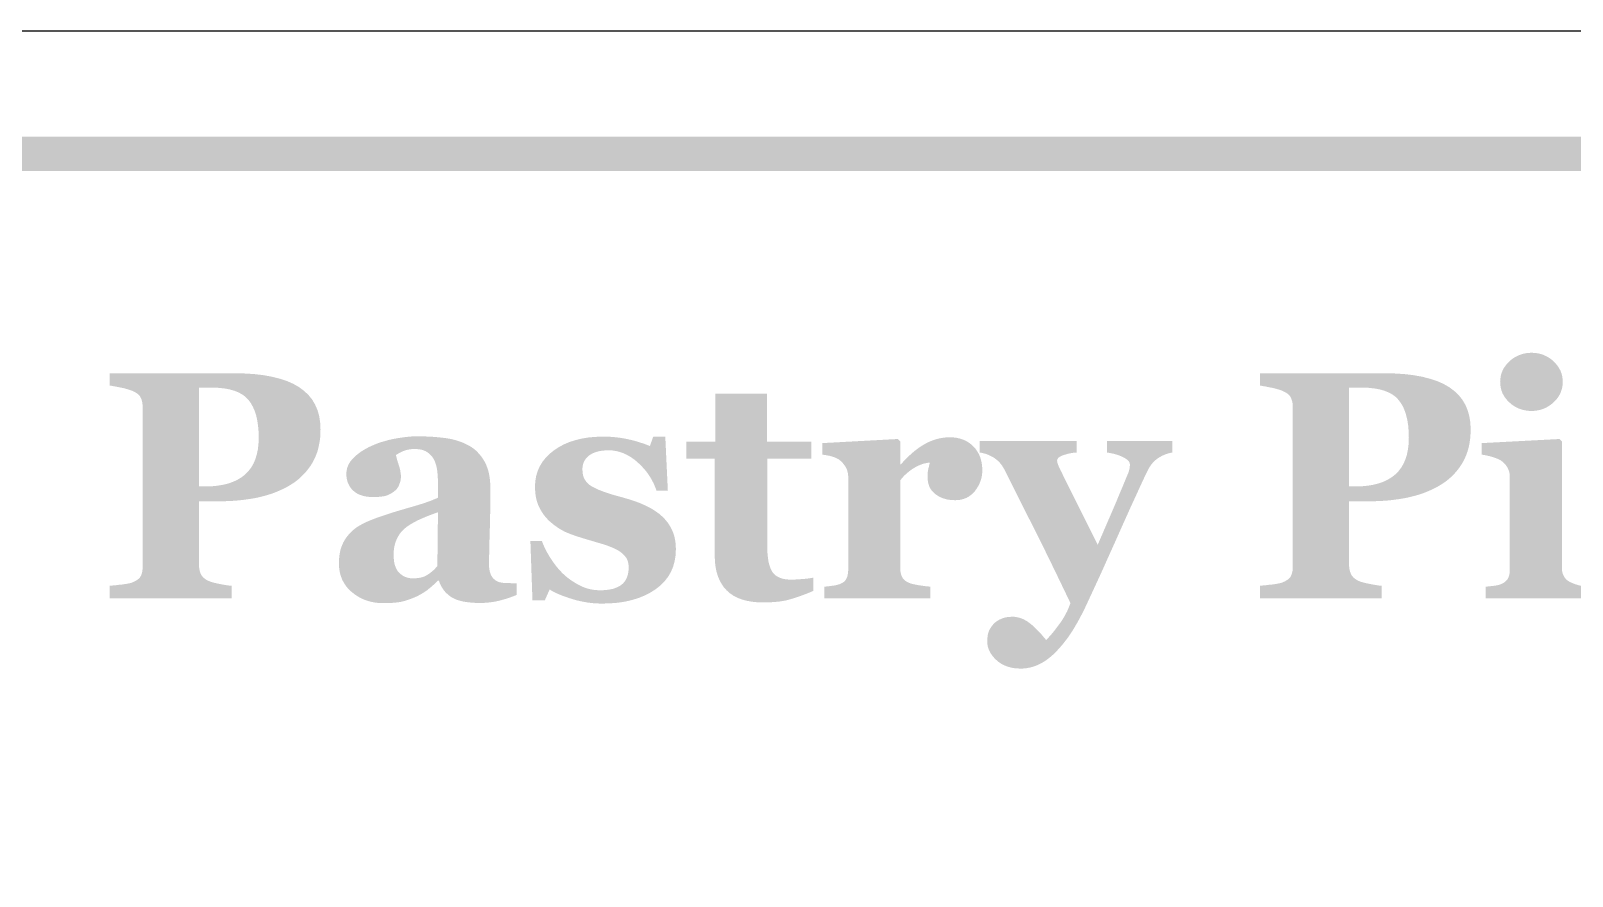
# Model space of a CAD drawing. Header units: millimetres. Extents: x 6 to 126, y 130 to 351.
# Drawn here: x 22.98 to 41.02, y 272.15 to 282.04 of the extents above; entities that cross this region are included whole.
import ezdxf

# ---------------------------------------------------------------- set-up
doc = ezdxf.new("R2010")
doc.units = ezdxf.units.MM
doc.layers.add('CUT', color=1, linetype='Continuous')
doc.layers.add('RASTER', color=7, linetype='Continuous')

msp = doc.modelspace()

# ---------------------------------------------------------------- hatches: boundary and pattern name
at = {"layer": 'RASTER'}
h = msp.add_hatch(color=7, dxfattribs=at)
h.paths.add_polyline_path([(7.2, 278.6), (7.234, 279.116), (7.337, 279.563), (7.509, 279.941), (7.75, 280.25), (8.059, 280.491), (8.438, 280.663), (8.884, 280.766), (9.4, 280.8), (65.489, 280.8), (66.005, 280.766), (66.452, 280.663), (66.83, 280.491), (67.139, 280.25), (67.38, 279.941), (67.552, 279.563), (67.655, 279.116), (67.689, 278.6), (67.689, 243.6), (67.655, 243.084), (67.552, 242.638), (67.38, 242.259), (67.139, 241.95), (66.83, 241.709), (66.452, 241.538), (66.005, 241.434), (65.489, 241.4), (9.4, 241.4), (8.884, 241.434), (8.438, 241.538), (8.059, 241.709), (7.75, 241.95), (7.509, 242.259), (7.337, 242.638), (7.234, 243.084), (7.2, 243.6)])
h.paths.add_polyline_path([(7.6, 278.6), (7.6, 243.6), (7.628, 243.178), (7.712, 242.813), (7.853, 242.503), (8.05, 242.25), (8.303, 242.053), (8.612, 241.913), (8.978, 241.828), (9.4, 241.8), (65.489, 241.8), (65.911, 241.828), (66.277, 241.913), (66.586, 242.053), (66.839, 242.25), (67.036, 242.503), (67.177, 242.813), (67.261, 243.178), (67.289, 243.6), (67.289, 278.6), (67.261, 279.022), (67.177, 279.388), (67.036, 279.697), (66.839, 279.95), (66.586, 280.147), (66.277, 280.288), (65.911, 280.372), (65.489, 280.4), (9.4, 280.4), (8.978, 280.372), (8.612, 280.288), (8.303, 280.147), (8.05, 279.95), (7.853, 279.697), (7.712, 279.388), (7.628, 279.022), (7.6, 278.6)], flags=0)
h = msp.add_hatch(color=7, dxfattribs=at)
h.paths.add_polyline_path([(41.182, 275.4), (40.009, 275.4), (40.009, 275.535), (40.021, 275.536), (40.033, 275.537), (40.045, 275.538), (40.057, 275.54), (40.069, 275.541), (40.08, 275.542), (40.092, 275.543), (40.104, 275.545), (40.115, 275.546), (40.126, 275.548), (40.137, 275.55), (40.147, 275.552), (40.156, 275.555), (40.166, 275.557), (40.175, 275.56), (40.183, 275.563), (40.198, 275.569), (40.211, 275.576), (40.223, 275.583), (40.234, 275.59), (40.244, 275.599), (40.253, 275.608), (40.26, 275.617), (40.267, 275.627), (40.273, 275.638), (40.277, 275.65), (40.282, 275.662), (40.285, 275.676), (40.288, 275.69), (40.289, 275.705), (40.291, 275.721), (40.291, 275.738), (40.291, 276.818), (40.291, 276.834), (40.289, 276.849), (40.287, 276.864), (40.284, 276.879), (40.279, 276.893), (40.274, 276.906), (40.268, 276.919), (40.261, 276.932), (40.254, 276.944), (40.246, 276.955), (40.237, 276.966), (40.228, 276.976), (40.218, 276.986), (40.208, 276.994), (40.198, 277.003), (40.187, 277.011), (40.178, 277.016), (40.168, 277.022), (40.157, 277.027), (40.145, 277.032), (40.132, 277.038), (40.118, 277.043), (40.102, 277.048), (40.086, 277.053), (40.069, 277.058), (40.053, 277.063), (40.037, 277.066), (40.021, 277.07), (40.006, 277.073), (39.991, 277.075), (39.977, 277.078), (39.963, 277.079), (39.963, 277.215), (40.872, 277.263), (40.9, 277.235), (40.9, 275.762), (40.9, 275.746), (40.901, 275.731), (40.903, 275.716), (40.907, 275.702), (40.91, 275.688), (40.915, 275.675), (40.921, 275.663), (40.927, 275.651), (40.935, 275.64), (40.943, 275.63), (40.952, 275.621), (40.961, 275.612), (40.972, 275.604), (40.983, 275.596), (40.995, 275.59), (41.007, 275.584), (41.017, 275.58), (41.026, 275.576), (41.036, 275.572), (41.046, 275.568), (41.056, 275.564), (41.067, 275.561), (41.078, 275.557), (41.089, 275.554), (41.1, 275.551), (41.111, 275.548), (41.123, 275.545), (41.134, 275.543), (41.146, 275.541), (41.158, 275.539), (41.17, 275.537), (41.182, 275.535)])
h.paths.add_polyline_path([(40.911, 277.931), (40.909, 277.896), (40.904, 277.863), (40.895, 277.831), (40.884, 277.8), (40.868, 277.771), (40.85, 277.743), (40.828, 277.716), (40.802, 277.691), (40.774, 277.667), (40.745, 277.647), (40.715, 277.63), (40.684, 277.616), (40.651, 277.605), (40.617, 277.598), (40.582, 277.593), (40.545, 277.591), (40.508, 277.593), (40.473, 277.598), (40.438, 277.605), (40.405, 277.616), (40.374, 277.63), (40.343, 277.647), (40.314, 277.667), (40.286, 277.691), (40.261, 277.716), (40.239, 277.743), (40.22, 277.771), (40.205, 277.8), (40.193, 277.831), (40.185, 277.863), (40.18, 277.896), (40.178, 277.931), (40.18, 277.965), (40.185, 277.999), (40.193, 278.031), (40.205, 278.062), (40.22, 278.091), (40.239, 278.119), (40.261, 278.146), (40.286, 278.172), (40.314, 278.196), (40.343, 278.216), (40.374, 278.233), (40.405, 278.247), (40.438, 278.258), (40.473, 278.266), (40.508, 278.271), (40.545, 278.272), (40.582, 278.271), (40.618, 278.266), (40.652, 278.258), (40.685, 278.247), (40.716, 278.233), (40.747, 278.216), (40.776, 278.196), (40.803, 278.172), (40.828, 278.146), (40.85, 278.119), (40.869, 278.091), (40.884, 278.062), (40.896, 278.031), (40.904, 277.999), (40.909, 277.965), (40.911, 277.931)])
h = msp.add_hatch(color=7, dxfattribs=at)
h.paths.add_polyline_path([(26.369, 277.374), (26.368, 277.32), (26.364, 277.267), (26.356, 277.216), (26.346, 277.167), (26.334, 277.12), (26.318, 277.075), (26.299, 277.032), (26.278, 276.991), (26.254, 276.952), (26.227, 276.915), (26.199, 276.879), (26.168, 276.846), (26.136, 276.814), (26.101, 276.784), (26.064, 276.756), (26.024, 276.73), (25.982, 276.705), (25.938, 276.682), (25.892, 276.661), (25.845, 276.641), (25.797, 276.623), (25.747, 276.607), (25.696, 276.593), (25.643, 276.58), (25.589, 276.569), (25.533, 276.56), (25.475, 276.552), (25.415, 276.545), (25.354, 276.54), (25.292, 276.537), (25.227, 276.534), (25.161, 276.534), (24.946, 276.534), (24.946, 275.793), (24.947, 275.777), (24.948, 275.761), (24.95, 275.746), (24.953, 275.731), (24.956, 275.717), (24.96, 275.703), (24.965, 275.69), (24.971, 275.677), (24.978, 275.665), (24.987, 275.654), (24.996, 275.643), (25.008, 275.633), (25.02, 275.624), (25.034, 275.615), (25.05, 275.606), (25.067, 275.599), (25.077, 275.595), (25.088, 275.591), (25.101, 275.587), (25.116, 275.583), (25.131, 275.579), (25.149, 275.575), (25.167, 275.571), (25.187, 275.567), (25.208, 275.563), (25.228, 275.559), (25.246, 275.556), (25.264, 275.553), (25.282, 275.55), (25.298, 275.548), (25.314, 275.546), (25.328, 275.545), (25.328, 275.4), (23.902, 275.4), (23.902, 275.545), (23.916, 275.546), (23.931, 275.548), (23.947, 275.55), (23.964, 275.551), (23.983, 275.553), (24.002, 275.556), (24.023, 275.558), (24.045, 275.56), (24.066, 275.563), (24.086, 275.566), (24.104, 275.569), (24.12, 275.572), (24.135, 275.575), (24.148, 275.578), (24.159, 275.582), (24.169, 275.586), (24.186, 275.593), (24.202, 275.601), (24.216, 275.61), (24.229, 275.618), (24.24, 275.628), (24.25, 275.637), (24.258, 275.647), (24.264, 275.658), (24.27, 275.669), (24.275, 275.681), (24.279, 275.695), (24.282, 275.709), (24.284, 275.724), (24.286, 275.741), (24.287, 275.758), (24.288, 275.777), (24.288, 277.634), (24.287, 277.65), (24.286, 277.665), (24.284, 277.68), (24.282, 277.695), (24.279, 277.708), (24.275, 277.721), (24.271, 277.734), (24.265, 277.746), (24.259, 277.758), (24.251, 277.769), (24.241, 277.78), (24.23, 277.79), (24.217, 277.799), (24.203, 277.808), (24.187, 277.817), (24.169, 277.825), (24.155, 277.831), (24.141, 277.836), (24.125, 277.841), (24.108, 277.846), (24.09, 277.851), (24.072, 277.856), (24.052, 277.861), (24.031, 277.865), (24.01, 277.869), (23.99, 277.873), (23.972, 277.877), (23.955, 277.88), (23.94, 277.882), (23.926, 277.885), (23.913, 277.887), (23.902, 277.888), (23.902, 278.033), (25.354, 278.033), (25.478, 278.03), (25.593, 278.023), (25.701, 278.01), (25.8, 277.992), (25.892, 277.969), (25.975, 277.942), (26.05, 277.909), (26.117, 277.871), (26.176, 277.827), (26.227, 277.779), (26.271, 277.725), (26.306, 277.665), (26.334, 277.601), (26.354, 277.53), (26.365, 277.455), (26.369, 277.374)])
h.paths.add_polyline_path([(25.646, 277.28), (25.644, 277.351), (25.638, 277.418), (25.629, 277.481), (25.616, 277.538), (25.599, 277.591), (25.578, 277.639), (25.554, 277.682), (25.526, 277.72), (25.493, 277.754), (25.455, 277.783), (25.41, 277.808), (25.36, 277.828), (25.304, 277.844), (25.242, 277.855), (25.174, 277.862), (25.1, 277.864), (24.946, 277.864), (24.946, 276.708), (25.024, 276.708), (25.098, 276.71), (25.167, 276.717), (25.232, 276.728), (25.292, 276.743), (25.348, 276.763), (25.399, 276.787), (25.445, 276.815), (25.487, 276.848), (25.524, 276.886), (25.557, 276.928), (25.584, 276.975), (25.606, 277.026), (25.623, 277.082), (25.636, 277.143), (25.643, 277.209), (25.646, 277.28)], flags=0)
h = msp.add_hatch(color=7, dxfattribs=at)
h.paths.add_polyline_path([(39.833, 277.374), (39.831, 277.32), (39.827, 277.267), (39.82, 277.216), (39.81, 277.167), (39.797, 277.12), (39.781, 277.075), (39.762, 277.032), (39.741, 276.991), (39.717, 276.952), (39.691, 276.915), (39.662, 276.879), (39.632, 276.846), (39.599, 276.814), (39.564, 276.784), (39.527, 276.756), (39.488, 276.73), (39.445, 276.705), (39.401, 276.682), (39.356, 276.661), (39.309, 276.641), (39.26, 276.623), (39.21, 276.607), (39.159, 276.593), (39.106, 276.58), (39.052, 276.569), (38.996, 276.56), (38.938, 276.552), (38.879, 276.545), (38.818, 276.54), (38.755, 276.537), (38.691, 276.534), (38.625, 276.534), (38.41, 276.534), (38.41, 275.793), (38.41, 275.777), (38.411, 275.761), (38.413, 275.746), (38.416, 275.731), (38.419, 275.717), (38.424, 275.703), (38.429, 275.69), (38.435, 275.677), (38.442, 275.665), (38.45, 275.654), (38.46, 275.643), (38.471, 275.633), (38.484, 275.624), (38.498, 275.615), (38.513, 275.606), (38.53, 275.599), (38.54, 275.595), (38.552, 275.591), (38.565, 275.587), (38.579, 275.583), (38.595, 275.579), (38.612, 275.575), (38.631, 275.571), (38.651, 275.567), (38.671, 275.563), (38.691, 275.559), (38.71, 275.556), (38.728, 275.553), (38.745, 275.55), (38.761, 275.548), (38.777, 275.546), (38.792, 275.545), (38.792, 275.4), (37.365, 275.4), (37.365, 275.545), (37.379, 275.546), (37.394, 275.548), (37.41, 275.55), (37.428, 275.551), (37.446, 275.553), (37.465, 275.556), (37.486, 275.558), (37.508, 275.56), (37.529, 275.563), (37.549, 275.566), (37.567, 275.569), (37.583, 275.572), (37.598, 275.575), (37.611, 275.578), (37.622, 275.582), (37.632, 275.586), (37.649, 275.593), (37.665, 275.601), (37.679, 275.61), (37.692, 275.618), (37.703, 275.628), (37.713, 275.637), (37.721, 275.647), (37.728, 275.658), (37.733, 275.669), (37.738, 275.681), (37.742, 275.695), (37.745, 275.709), (37.748, 275.724), (37.749, 275.741), (37.75, 275.758), (37.751, 275.777), (37.751, 277.634), (37.751, 277.65), (37.749, 277.665), (37.748, 277.68), (37.745, 277.695), (37.742, 277.708), (37.738, 277.721), (37.734, 277.734), (37.729, 277.746), (37.722, 277.758), (37.714, 277.769), (37.705, 277.78), (37.693, 277.79), (37.68, 277.799), (37.666, 277.808), (37.65, 277.817), (37.632, 277.825), (37.619, 277.831), (37.604, 277.836), (37.588, 277.841), (37.572, 277.846), (37.554, 277.851), (37.535, 277.856), (37.515, 277.861), (37.494, 277.865), (37.473, 277.869), (37.453, 277.873), (37.435, 277.877), (37.418, 277.88), (37.403, 277.882), (37.389, 277.885), (37.376, 277.887), (37.365, 277.888), (37.365, 278.033), (38.818, 278.033), (38.941, 278.03), (39.057, 278.023), (39.164, 278.01), (39.264, 277.992), (39.355, 277.969), (39.438, 277.942), (39.513, 277.909), (39.58, 277.871), (39.639, 277.827), (39.691, 277.779), (39.734, 277.725), (39.77, 277.665), (39.797, 277.601), (39.817, 277.53), (39.829, 277.455), (39.833, 277.374)])
h.paths.add_polyline_path([(39.109, 277.28), (39.107, 277.351), (39.102, 277.418), (39.092, 277.481), (39.079, 277.538), (39.062, 277.591), (39.042, 277.639), (39.017, 277.682), (38.989, 277.72), (38.957, 277.754), (38.918, 277.783), (38.873, 277.808), (38.823, 277.828), (38.767, 277.844), (38.705, 277.855), (38.637, 277.862), (38.564, 277.864), (38.41, 277.864), (38.41, 276.708), (38.487, 276.708), (38.561, 276.71), (38.631, 276.717), (38.695, 276.728), (38.755, 276.743), (38.811, 276.763), (38.862, 276.787), (38.908, 276.815), (38.95, 276.848), (38.988, 276.886), (39.02, 276.928), (39.047, 276.975), (39.069, 277.026), (39.087, 277.082), (39.099, 277.143), (39.107, 277.209), (39.109, 277.28)], flags=0)
for points in [[(32.138, 275.485), (32.108, 275.473), (32.078, 275.46), (32.047, 275.448), (32.015, 275.436), (31.983, 275.424), (31.951, 275.413), (31.917, 275.402), (31.884, 275.392), (31.849, 275.382), (31.812, 275.373), (31.774, 275.366), (31.734, 275.36), (31.691, 275.356), (31.647, 275.353), (31.601, 275.351), (31.554, 275.35), (31.484, 275.352), (31.418, 275.359), (31.358, 275.37), (31.301, 275.385), (31.25, 275.405), (31.203, 275.429), (31.161, 275.458), (31.124, 275.491), (31.091, 275.528), (31.063, 275.569), (31.039, 275.614), (31.019, 275.662), (31.004, 275.714), (30.993, 275.77), (30.986, 275.83), (30.984, 275.894), (30.984, 277.033), (30.65, 277.033), (30.65, 277.233), (30.991, 277.233), (30.991, 277.795), (31.594, 277.795), (31.594, 277.233), (32.114, 277.233), (32.114, 277.033), (31.598, 277.033), (31.598, 276.016), (31.599, 275.964), (31.602, 275.915), (31.607, 275.871), (31.613, 275.83), (31.622, 275.794), (31.632, 275.761), (31.644, 275.733), (31.658, 275.708), (31.675, 275.687), (31.695, 275.668), (31.717, 275.653), (31.743, 275.64), (31.771, 275.63), (31.803, 275.623), (31.837, 275.619), (31.875, 275.617), (31.888, 275.617), (31.902, 275.618), (31.918, 275.618), (31.934, 275.619), (31.952, 275.62), (31.972, 275.621), (31.992, 275.623), (32.014, 275.625), (32.035, 275.626), (32.055, 275.628), (32.073, 275.63), (32.089, 275.632), (32.104, 275.635), (32.117, 275.637), (32.128, 275.639), (32.138, 275.641)], [(29.668, 275.337), (29.624, 275.338), (29.579, 275.34), (29.535, 275.344), (29.491, 275.35), (29.447, 275.358), (29.403, 275.367), (29.36, 275.377), (29.317, 275.39), (29.275, 275.403), (29.236, 275.417), (29.199, 275.43), (29.164, 275.444), (29.132, 275.458), (29.103, 275.473), (29.075, 275.487), (29.051, 275.502), (28.995, 275.376), (28.85, 275.376), (28.826, 276.068), (28.961, 276.068), (28.969, 276.047), (28.978, 276.025), (28.988, 276.002), (28.999, 275.979), (29.011, 275.955), (29.024, 275.931), (29.039, 275.906), (29.054, 275.88), (29.071, 275.854), (29.088, 275.829), (29.106, 275.804), (29.124, 275.78), (29.143, 275.757), (29.162, 275.734), (29.182, 275.713), (29.203, 275.691), (29.225, 275.671), (29.248, 275.651), (29.272, 275.632), (29.296, 275.614), (29.322, 275.597), (29.348, 275.581), (29.374, 275.565), (29.402, 275.55), (29.43, 275.537), (29.459, 275.525), (29.489, 275.515), (29.518, 275.507), (29.549, 275.501), (29.579, 275.496), (29.611, 275.494), (29.642, 275.493), (29.683, 275.494), (29.721, 275.497), (29.757, 275.502), (29.79, 275.509), (29.82, 275.519), (29.847, 275.53), (29.872, 275.543), (29.894, 275.559), (29.913, 275.576), (29.93, 275.596), (29.944, 275.618), (29.956, 275.642), (29.965, 275.669), (29.971, 275.698), (29.975, 275.729), (29.976, 275.762), (29.976, 275.78), (29.974, 275.797), (29.971, 275.814), (29.967, 275.83), (29.962, 275.844), (29.956, 275.859), (29.948, 275.872), (29.939, 275.884), (29.93, 275.896), (29.919, 275.908), (29.908, 275.919), (29.895, 275.929), (29.882, 275.94), (29.868, 275.949), (29.853, 275.959), (29.837, 275.968), (29.819, 275.977), (29.8, 275.986), (29.781, 275.994), (29.761, 276.002), (29.741, 276.01), (29.721, 276.017), (29.7, 276.024), (29.679, 276.031), (29.656, 276.038), (29.633, 276.045), (29.608, 276.052), (29.582, 276.06), (29.555, 276.068), (29.527, 276.076), (29.497, 276.085), (29.466, 276.094), (29.435, 276.103), (29.405, 276.113), (29.377, 276.122), (29.349, 276.131), (29.323, 276.141), (29.297, 276.15), (29.273, 276.16), (29.25, 276.169), (29.227, 276.179), (29.205, 276.191), (29.182, 276.204), (29.158, 276.218), (29.135, 276.234), (29.111, 276.251), (29.088, 276.269), (29.064, 276.289), (29.043, 276.307), (29.024, 276.327), (29.006, 276.347), (28.988, 276.369), (28.972, 276.391), (28.957, 276.414), (28.943, 276.438), (28.93, 276.463), (28.918, 276.489), (28.908, 276.517), (28.899, 276.545), (28.892, 276.575), (28.887, 276.606), (28.883, 276.638), (28.881, 276.672), (28.88, 276.706), (28.883, 276.77), (28.894, 276.831), (28.911, 276.888), (28.935, 276.943), (28.966, 276.994), (29.004, 277.042), (29.048, 277.087), (29.1, 277.129), (29.157, 277.167), (29.218, 277.2), (29.284, 277.228), (29.354, 277.25), (29.428, 277.268), (29.506, 277.281), (29.589, 277.288), (29.676, 277.291), (29.718, 277.29), (29.759, 277.289), (29.799, 277.286), (29.838, 277.282), (29.876, 277.277), (29.914, 277.271), (29.951, 277.264), (29.987, 277.256), (30.021, 277.248), (30.055, 277.239), (30.087, 277.23), (30.117, 277.22), (30.146, 277.211), (30.174, 277.201), (30.2, 277.191), (30.225, 277.181), (30.264, 277.291), (30.405, 277.291), (30.435, 276.658), (30.303, 276.658), (30.285, 276.705), (30.265, 276.751), (30.241, 276.795), (30.215, 276.838), (30.186, 276.879), (30.153, 276.918), (30.118, 276.955), (30.08, 276.991), (30.041, 277.024), (30, 277.052), (29.959, 277.076), (29.917, 277.096), (29.874, 277.111), (29.83, 277.122), (29.786, 277.129), (29.741, 277.131), (29.706, 277.13), (29.673, 277.127), (29.642, 277.123), (29.613, 277.116), (29.586, 277.108), (29.561, 277.098), (29.538, 277.086), (29.516, 277.072), (29.497, 277.056), (29.481, 277.039), (29.467, 277.021), (29.455, 277.001), (29.446, 276.979), (29.44, 276.957), (29.436, 276.932), (29.435, 276.907), (29.437, 276.873), (29.442, 276.841), (29.451, 276.812), (29.465, 276.785), (29.481, 276.761), (29.502, 276.739), (29.526, 276.72), (29.554, 276.703), (29.586, 276.687), (29.62, 276.671), (29.658, 276.656), (29.698, 276.641), (29.741, 276.627), (29.788, 276.612), (29.837, 276.598), (29.889, 276.584), (29.969, 276.561), (30.044, 276.537), (30.113, 276.511), (30.177, 276.483), (30.235, 276.453), (30.287, 276.421), (30.334, 276.387), (30.375, 276.351), (30.411, 276.313), (30.443, 276.272), (30.469, 276.229), (30.491, 276.183), (30.508, 276.135), (30.52, 276.084), (30.527, 276.031), (30.529, 275.975), (30.526, 275.901), (30.514, 275.832), (30.496, 275.766), (30.47, 275.705), (30.436, 275.648), (30.395, 275.596), (30.347, 275.548), (30.291, 275.504), (30.229, 275.465), (30.163, 275.431), (30.092, 275.402), (30.016, 275.379), (29.936, 275.36), (29.851, 275.347), (29.762, 275.34), (29.668, 275.337)], [(34.116, 276.901), (34.115, 276.866), (34.111, 276.833), (34.104, 276.8), (34.094, 276.769), (34.082, 276.738), (34.067, 276.709), (34.049, 276.681), (34.029, 276.653), (34.006, 276.628), (33.982, 276.607), (33.956, 276.588), (33.928, 276.573), (33.898, 276.562), (33.867, 276.553), (33.834, 276.548), (33.799, 276.547), (33.765, 276.548), (33.734, 276.551), (33.703, 276.556), (33.674, 276.564), (33.646, 276.573), (33.619, 276.585), (33.594, 276.599), (33.57, 276.615), (33.548, 276.634), (33.529, 276.654), (33.512, 276.676), (33.499, 276.7), (33.489, 276.727), (33.482, 276.755), (33.477, 276.785), (33.476, 276.818), (33.476, 276.833), (33.476, 276.848), (33.477, 276.862), (33.478, 276.875), (33.479, 276.888), (33.481, 276.899), (33.483, 276.909), (33.485, 276.919), (33.487, 276.928), (33.49, 276.937), (33.492, 276.945), (33.494, 276.954), (33.496, 276.962), (33.498, 276.97), (33.5, 276.978), (33.502, 276.986), (33.48, 276.985), (33.459, 276.981), (33.437, 276.976), (33.414, 276.97), (33.392, 276.961), (33.369, 276.952), (33.345, 276.94), (33.322, 276.927), (33.299, 276.913), (33.276, 276.897), (33.254, 276.88), (33.233, 276.862), (33.212, 276.843), (33.192, 276.823), (33.173, 276.801), (33.155, 276.779), (33.155, 275.76), (33.155, 275.744), (33.156, 275.729), (33.158, 275.714), (33.16, 275.701), (33.163, 275.687), (33.166, 275.675), (33.17, 275.663), (33.175, 275.652), (33.181, 275.642), (33.187, 275.632), (33.194, 275.623), (33.203, 275.614), (33.212, 275.606), (33.222, 275.599), (33.232, 275.592), (33.244, 275.586), (33.255, 275.581), (33.268, 275.576), (33.282, 275.571), (33.297, 275.567), (33.315, 275.563), (33.334, 275.559), (33.354, 275.555), (33.377, 275.551), (33.399, 275.548), (33.419, 275.545), (33.438, 275.542), (33.456, 275.54), (33.471, 275.539), (33.486, 275.537), (33.498, 275.536), (33.509, 275.535), (33.509, 275.4), (32.268, 275.4), (32.268, 275.535), (32.28, 275.536), (32.291, 275.537), (32.303, 275.539), (32.315, 275.54), (32.326, 275.541), (32.338, 275.543), (32.35, 275.544), (32.362, 275.546), (32.373, 275.547), (32.384, 275.549), (32.395, 275.551), (32.405, 275.553), (32.415, 275.556), (32.425, 275.558), (32.434, 275.561), (32.442, 275.563), (32.457, 275.569), (32.47, 275.575), (32.482, 275.582), (32.492, 275.589), (32.502, 275.597), (32.511, 275.606), (32.518, 275.616), (32.524, 275.626), (32.529, 275.637), (32.534, 275.649), (32.538, 275.662), (32.541, 275.676), (32.543, 275.69), (32.545, 275.705), (32.546, 275.721), (32.546, 275.738), (32.546, 276.818), (32.546, 276.834), (32.544, 276.85), (32.542, 276.866), (32.538, 276.881), (32.534, 276.896), (32.529, 276.91), (32.522, 276.924), (32.515, 276.937), (32.507, 276.95), (32.498, 276.962), (32.489, 276.974), (32.48, 276.985), (32.47, 276.995), (32.46, 277.005), (32.45, 277.013), (32.439, 277.022), (32.43, 277.027), (32.421, 277.032), (32.411, 277.037), (32.401, 277.042), (32.39, 277.047), (32.379, 277.051), (32.367, 277.055), (32.354, 277.059), (32.341, 277.062), (32.328, 277.066), (32.315, 277.069), (32.301, 277.071), (32.286, 277.074), (32.272, 277.076), (32.257, 277.078), (32.242, 277.079), (32.242, 277.215), (33.127, 277.263), (33.155, 277.235), (33.155, 276.966), (33.162, 276.966), (33.195, 277.002), (33.227, 277.036), (33.261, 277.068), (33.294, 277.098), (33.328, 277.127), (33.363, 277.153), (33.398, 277.177), (33.434, 277.199), (33.47, 277.219), (33.507, 277.236), (33.544, 277.25), (33.581, 277.262), (33.619, 277.271), (33.657, 277.278), (33.695, 277.282), (33.734, 277.283), (33.776, 277.282), (33.816, 277.277), (33.854, 277.268), (33.889, 277.257), (33.923, 277.242), (33.955, 277.223), (33.984, 277.202), (34.011, 277.177), (34.036, 277.149), (34.057, 277.119), (34.075, 277.088), (34.09, 277.054), (34.101, 277.019), (34.109, 276.982), (34.114, 276.942), (34.116, 276.901)], [(36.341, 277.105), (36.32, 277.101), (36.299, 277.096), (36.279, 277.09), (36.258, 277.083), (36.238, 277.074), (36.218, 277.065), (36.198, 277.054), (36.178, 277.042), (36.159, 277.029), (36.141, 277.014), (36.123, 276.997), (36.106, 276.978), (36.09, 276.958), (36.075, 276.936), (36.061, 276.912), (36.048, 276.886), (36.007, 276.801), (35.967, 276.715), (35.927, 276.627), (35.886, 276.538), (35.844, 276.447), (35.803, 276.355), (35.761, 276.262), (35.719, 276.167), (35.676, 276.071), (35.632, 275.973), (35.587, 275.873), (35.541, 275.77), (35.494, 275.666), (35.445, 275.56), (35.395, 275.452), (35.344, 275.342), (35.316, 275.282), (35.287, 275.224), (35.259, 275.17), (35.231, 275.119), (35.203, 275.071), (35.176, 275.026), (35.149, 274.984), (35.122, 274.945), (35.095, 274.909), (35.069, 274.875), (35.043, 274.844), (35.017, 274.814), (34.992, 274.787), (34.968, 274.761), (34.943, 274.738), (34.919, 274.717), (34.897, 274.699), (34.875, 274.683), (34.853, 274.667), (34.831, 274.653), (34.809, 274.64), (34.787, 274.629), (34.765, 274.619), (34.743, 274.61), (34.721, 274.602), (34.699, 274.595), (34.677, 274.589), (34.655, 274.585), (34.633, 274.581), (34.611, 274.578), (34.589, 274.577), (34.567, 274.576), (34.524, 274.578), (34.483, 274.582), (34.444, 274.59), (34.408, 274.601), (34.373, 274.615), (34.341, 274.631), (34.31, 274.651), (34.282, 274.675), (34.257, 274.699), (34.235, 274.725), (34.216, 274.752), (34.201, 274.779), (34.189, 274.807), (34.18, 274.836), (34.175, 274.865), (34.174, 274.895), (34.174, 274.908), (34.174, 274.921), (34.175, 274.933), (34.177, 274.945), (34.178, 274.957), (34.18, 274.969), (34.183, 274.981), (34.186, 274.992), (34.189, 275.003), (34.193, 275.014), (34.198, 275.026), (34.204, 275.037), (34.211, 275.049), (34.219, 275.061), (34.227, 275.073), (34.237, 275.085), (34.245, 275.095), (34.253, 275.104), (34.263, 275.113), (34.274, 275.122), (34.286, 275.131), (34.299, 275.139), (34.313, 275.147), (34.328, 275.154), (34.344, 275.161), (34.361, 275.167), (34.377, 275.172), (34.395, 275.176), (34.412, 275.179), (34.431, 275.181), (34.449, 275.182), (34.469, 275.183), (34.494, 275.182), (34.52, 275.178), (34.545, 275.173), (34.57, 275.165), (34.595, 275.155), (34.619, 275.142), (34.643, 275.128), (34.667, 275.111), (34.691, 275.092), (34.715, 275.071), (34.739, 275.048), (34.764, 275.024), (34.788, 274.998), (34.813, 274.971), (34.838, 274.941), (34.864, 274.91), (34.879, 274.926), (34.896, 274.945), (34.914, 274.965), (34.932, 274.986), (34.952, 275.01), (34.972, 275.036), (34.993, 275.063), (35.015, 275.093), (35.037, 275.123), (35.057, 275.154), (35.076, 275.185), (35.093, 275.216), (35.109, 275.247), (35.123, 275.279), (35.136, 275.311), (35.148, 275.342), (35.093, 275.457), (35.04, 275.567), (34.989, 275.673), (34.939, 275.776), (34.891, 275.874), (34.845, 275.969), (34.8, 276.06), (34.756, 276.147), (34.713, 276.233), (34.668, 276.322), (34.622, 276.413), (34.575, 276.507), (34.527, 276.603), (34.477, 276.702), (34.426, 276.803), (34.374, 276.907), (34.362, 276.928), (34.349, 276.949), (34.335, 276.968), (34.32, 276.986), (34.304, 277.002), (34.287, 277.018), (34.269, 277.032), (34.25, 277.045), (34.23, 277.057), (34.21, 277.067), (34.19, 277.076), (34.169, 277.085), (34.149, 277.091), (34.127, 277.097), (34.106, 277.102), (34.084, 277.105), (34.084, 277.241), (35.22, 277.241), (35.22, 277.105), (35.204, 277.104), (35.187, 277.103), (35.17, 277.1), (35.152, 277.097), (35.134, 277.093), (35.114, 277.089), (35.095, 277.083), (35.074, 277.077), (35.055, 277.071), (35.038, 277.063), (35.024, 277.056), (35.012, 277.048), (35.003, 277.039), (34.997, 277.03), (34.993, 277.021), (34.992, 277.011), (34.992, 277.007), (34.992, 277.003), (34.993, 276.999), (34.993, 276.995), (34.994, 276.991), (34.995, 276.987), (34.996, 276.982), (34.997, 276.978), (34.999, 276.973), (35.001, 276.968), (35.003, 276.963), (35.005, 276.957), (35.008, 276.95), (35.011, 276.943), (35.014, 276.935), (35.018, 276.927), (35.034, 276.893), (35.053, 276.856), (35.072, 276.815), (35.094, 276.772), (35.117, 276.725), (35.142, 276.675), (35.169, 276.622), (35.197, 276.566), (35.226, 276.507), (35.257, 276.446), (35.289, 276.382), (35.322, 276.315), (35.357, 276.247), (35.392, 276.175), (35.429, 276.102), (35.467, 276.025), (35.495, 276.09), (35.522, 276.152), (35.548, 276.213), (35.573, 276.27), (35.597, 276.326), (35.62, 276.379), (35.642, 276.43), (35.663, 276.479), (35.683, 276.526), (35.703, 276.574), (35.722, 276.621), (35.742, 276.668), (35.762, 276.714), (35.781, 276.761), (35.8, 276.807), (35.819, 276.853), (35.824, 276.864), (35.828, 276.875), (35.831, 276.885), (35.834, 276.894), (35.836, 276.903), (35.838, 276.911), (35.84, 276.919), (35.841, 276.926), (35.841, 276.933), (35.842, 276.938), (35.842, 276.944), (35.843, 276.949), (35.843, 276.953), (35.843, 276.957), (35.843, 276.96), (35.843, 276.962), (35.843, 276.971), (35.841, 276.978), (35.839, 276.986), (35.835, 276.994), (35.831, 277.001), (35.825, 277.008), (35.819, 277.014), (35.811, 277.021), (35.803, 277.027), (35.794, 277.033), (35.785, 277.039), (35.775, 277.044), (35.766, 277.05), (35.755, 277.055), (35.745, 277.06), (35.734, 277.064), (35.722, 277.069), (35.711, 277.073), (35.7, 277.077), (35.688, 277.081), (35.677, 277.084), (35.666, 277.087), (35.656, 277.09), (35.645, 277.092), (35.634, 277.094), (35.624, 277.096), (35.615, 277.098), (35.606, 277.1), (35.597, 277.102), (35.589, 277.103), (35.582, 277.104), (35.574, 277.105), (35.574, 277.241), (36.341, 277.241)]]:
    msp.add_hatch(color=7, dxfattribs=at).paths.add_polyline_path(points)
h = msp.add_hatch(color=7, dxfattribs=at)
h.paths.add_polyline_path([(28.666, 275.439), (28.646, 275.43), (28.624, 275.422), (28.601, 275.413), (28.577, 275.405), (28.553, 275.397), (28.527, 275.389), (28.501, 275.382), (28.474, 275.374), (28.445, 275.367), (28.417, 275.361), (28.388, 275.356), (28.359, 275.352), (28.329, 275.349), (28.299, 275.346), (28.269, 275.345), (28.238, 275.344), (28.183, 275.345), (28.131, 275.349), (28.084, 275.354), (28.04, 275.361), (28, 275.371), (27.963, 275.382), (27.931, 275.396), (27.902, 275.412), (27.876, 275.43), (27.853, 275.45), (27.831, 275.471), (27.812, 275.494), (27.794, 275.52), (27.779, 275.547), (27.766, 275.575), (27.755, 275.606), (27.744, 275.606), (27.729, 275.59), (27.713, 275.576), (27.698, 275.561), (27.682, 275.548), (27.667, 275.534), (27.652, 275.522), (27.637, 275.51), (27.623, 275.498), (27.608, 275.487), (27.593, 275.477), (27.578, 275.467), (27.562, 275.457), (27.546, 275.448), (27.53, 275.439), (27.514, 275.43), (27.498, 275.422), (27.476, 275.412), (27.454, 275.403), (27.433, 275.395), (27.412, 275.387), (27.391, 275.38), (27.37, 275.373), (27.35, 275.367), (27.33, 275.362), (27.308, 275.357), (27.285, 275.353), (27.26, 275.35), (27.233, 275.347), (27.204, 275.345), (27.173, 275.344), (27.139, 275.343), (27.104, 275.342), (27.051, 275.344), (27, 275.35), (26.952, 275.36), (26.905, 275.374), (26.86, 275.392), (26.817, 275.414), (26.776, 275.44), (26.737, 275.47), (26.701, 275.503), (26.67, 275.538), (26.644, 275.577), (26.623, 275.617), (26.606, 275.661), (26.594, 275.707), (26.587, 275.755), (26.585, 275.806), (26.585, 275.836), (26.587, 275.864), (26.589, 275.892), (26.593, 275.918), (26.598, 275.943), (26.603, 275.967), (26.61, 275.99), (26.618, 276.011), (26.627, 276.032), (26.636, 276.052), (26.647, 276.072), (26.658, 276.091), (26.671, 276.109), (26.684, 276.127), (26.698, 276.144), (26.713, 276.161), (26.727, 276.175), (26.742, 276.189), (26.757, 276.202), (26.773, 276.215), (26.789, 276.227), (26.806, 276.238), (26.824, 276.249), (26.842, 276.259), (26.86, 276.269), (26.879, 276.278), (26.899, 276.288), (26.918, 276.297), (26.939, 276.306), (26.959, 276.314), (26.981, 276.323), (27.002, 276.331), (27.045, 276.347), (27.09, 276.362), (27.137, 276.378), (27.186, 276.394), (27.237, 276.41), (27.29, 276.426), (27.345, 276.442), (27.403, 276.459), (27.459, 276.475), (27.512, 276.491), (27.561, 276.506), (27.605, 276.521), (27.646, 276.535), (27.683, 276.55), (27.715, 276.563), (27.744, 276.576), (27.744, 276.754), (27.744, 276.767), (27.744, 276.78), (27.743, 276.793), (27.742, 276.808), (27.741, 276.824), (27.74, 276.841), (27.739, 276.858), (27.737, 276.877), (27.735, 276.896), (27.732, 276.913), (27.729, 276.931), (27.725, 276.947), (27.721, 276.963), (27.716, 276.977), (27.711, 276.992), (27.705, 277.005), (27.698, 277.02), (27.691, 277.034), (27.682, 277.047), (27.672, 277.06), (27.661, 277.072), (27.65, 277.084), (27.637, 277.095), (27.624, 277.105), (27.609, 277.115), (27.594, 277.123), (27.577, 277.13), (27.559, 277.136), (27.54, 277.14), (27.52, 277.143), (27.499, 277.145), (27.477, 277.146), (27.457, 277.146), (27.438, 277.145), (27.42, 277.143), (27.402, 277.14), (27.386, 277.137), (27.37, 277.133), (27.355, 277.128), (27.341, 277.123), (27.327, 277.117), (27.315, 277.111), (27.303, 277.105), (27.291, 277.099), (27.281, 277.093), (27.271, 277.087), (27.261, 277.082), (27.253, 277.075), (27.254, 277.066), (27.257, 277.054), (27.26, 277.042), (27.263, 277.029), (27.268, 277.014), (27.272, 276.998), (27.278, 276.981), (27.284, 276.962), (27.29, 276.943), (27.296, 276.925), (27.3, 276.906), (27.304, 276.888), (27.306, 276.869), (27.309, 276.851), (27.31, 276.833), (27.31, 276.816), (27.31, 276.808), (27.309, 276.799), (27.308, 276.79), (27.306, 276.78), (27.304, 276.77), (27.301, 276.76), (27.297, 276.748), (27.293, 276.737), (27.289, 276.725), (27.284, 276.714), (27.279, 276.704), (27.273, 276.694), (27.267, 276.685), (27.26, 276.677), (27.253, 276.669), (27.245, 276.662), (27.234, 276.653), (27.223, 276.644), (27.212, 276.636), (27.2, 276.629), (27.188, 276.622), (27.175, 276.615), (27.163, 276.61), (27.15, 276.604), (27.136, 276.599), (27.12, 276.595), (27.102, 276.592), (27.083, 276.589), (27.061, 276.587), (27.038, 276.585), (27.014, 276.584), (26.987, 276.584), (26.95, 276.585), (26.914, 276.588), (26.881, 276.594), (26.85, 276.603), (26.822, 276.613), (26.796, 276.626), (26.773, 276.641), (26.752, 276.659), (26.733, 276.678), (26.717, 276.699), (26.703, 276.722), (26.692, 276.745), (26.683, 276.771), (26.677, 276.797), (26.673, 276.825), (26.672, 276.855), (26.673, 276.88), (26.677, 276.905), (26.683, 276.93), (26.692, 276.953), (26.704, 276.976), (26.718, 276.999), (26.735, 277.02), (26.754, 277.041), (26.776, 277.061), (26.798, 277.081), (26.821, 277.099), (26.846, 277.117), (26.872, 277.133), (26.899, 277.149), (26.927, 277.164), (26.956, 277.178), (26.986, 277.191), (27.016, 277.204), (27.048, 277.216), (27.081, 277.227), (27.116, 277.237), (27.151, 277.247), (27.187, 277.256), (27.225, 277.264), (27.262, 277.271), (27.299, 277.277), (27.336, 277.282), (27.371, 277.287), (27.406, 277.29), (27.44, 277.293), (27.474, 277.294), (27.507, 277.294), (27.551, 277.294), (27.595, 277.293), (27.638, 277.291), (27.679, 277.289), (27.72, 277.286), (27.76, 277.282), (27.799, 277.278), (27.837, 277.273), (27.874, 277.267), (27.91, 277.26), (27.946, 277.251), (27.98, 277.24), (28.013, 277.229), (28.046, 277.216), (28.077, 277.201), (28.108, 277.185), (28.136, 277.168), (28.163, 277.149), (28.188, 277.128), (28.211, 277.105), (28.233, 277.081), (28.254, 277.055), (28.273, 277.027), (28.291, 276.997), (28.307, 276.965), (28.32, 276.93), (28.332, 276.894), (28.342, 276.854), (28.349, 276.813), (28.354, 276.769), (28.357, 276.723), (28.358, 276.675), (28.358, 276.621), (28.358, 276.565), (28.357, 276.506), (28.356, 276.446), (28.355, 276.382), (28.354, 276.316), (28.352, 276.248), (28.35, 276.177), (28.348, 276.109), (28.346, 276.046), (28.345, 275.989), (28.344, 275.939), (28.343, 275.895), (28.342, 275.857), (28.342, 275.825), (28.342, 275.799), (28.342, 275.779), (28.343, 275.759), (28.345, 275.741), (28.348, 275.724), (28.352, 275.708), (28.356, 275.694), (28.361, 275.68), (28.367, 275.667), (28.374, 275.656), (28.381, 275.645), (28.389, 275.634), (28.399, 275.625), (28.409, 275.616), (28.42, 275.608), (28.431, 275.601), (28.444, 275.595), (28.452, 275.591), (28.462, 275.588), (28.473, 275.585), (28.484, 275.583), (28.497, 275.581), (28.511, 275.579), (28.527, 275.578), (28.543, 275.577), (28.56, 275.577), (28.576, 275.576), (28.592, 275.576), (28.608, 275.575), (28.623, 275.575), (28.638, 275.575), (28.652, 275.574), (28.666, 275.574)])
h.paths.add_polyline_path([(27.744, 276.406), (27.718, 276.397), (27.692, 276.387), (27.667, 276.378), (27.641, 276.368), (27.615, 276.358), (27.589, 276.347), (27.564, 276.336), (27.538, 276.325), (27.513, 276.314), (27.49, 276.302), (27.467, 276.29), (27.446, 276.278), (27.425, 276.266), (27.406, 276.254), (27.388, 276.242), (27.371, 276.229), (27.355, 276.216), (27.339, 276.202), (27.324, 276.186), (27.31, 276.17), (27.297, 276.153), (27.285, 276.135), (27.274, 276.116), (27.264, 276.097), (27.255, 276.076), (27.247, 276.055), (27.24, 276.032), (27.235, 276.009), (27.23, 275.985), (27.227, 275.959), (27.225, 275.933), (27.225, 275.907), (27.226, 275.872), (27.229, 275.839), (27.234, 275.809), (27.241, 275.782), (27.251, 275.757), (27.262, 275.734), (27.275, 275.714), (27.291, 275.697), (27.308, 275.682), (27.325, 275.668), (27.344, 275.657), (27.364, 275.648), (27.385, 275.641), (27.407, 275.636), (27.429, 275.633), (27.453, 275.632), (27.478, 275.633), (27.502, 275.635), (27.524, 275.638), (27.546, 275.642), (27.566, 275.648), (27.586, 275.655), (27.604, 275.664), (27.621, 275.674), (27.637, 275.684), (27.653, 275.696), (27.668, 275.708), (27.683, 275.72), (27.697, 275.733), (27.711, 275.747), (27.724, 275.762), (27.737, 275.777)], flags=0)

# ---------------------------------------------------------------- linework, layer by layer
at = {"layer": 'CUT'}
msp.add_lwpolyline([(5.96, 243.199), (5.96, 279.001), (5.981, 279.483), (6.044, 279.925), (6.149, 280.325), (6.297, 280.685), (6.488, 281.003), (6.722, 281.278), (6.997, 281.512), (7.315, 281.703), (7.675, 281.851), (8.075, 281.956), (8.517, 282.019), (8.999, 282.04), (65.89, 282.04)], dxfattribs=at)

doc.saveas('drawing.dxf')
